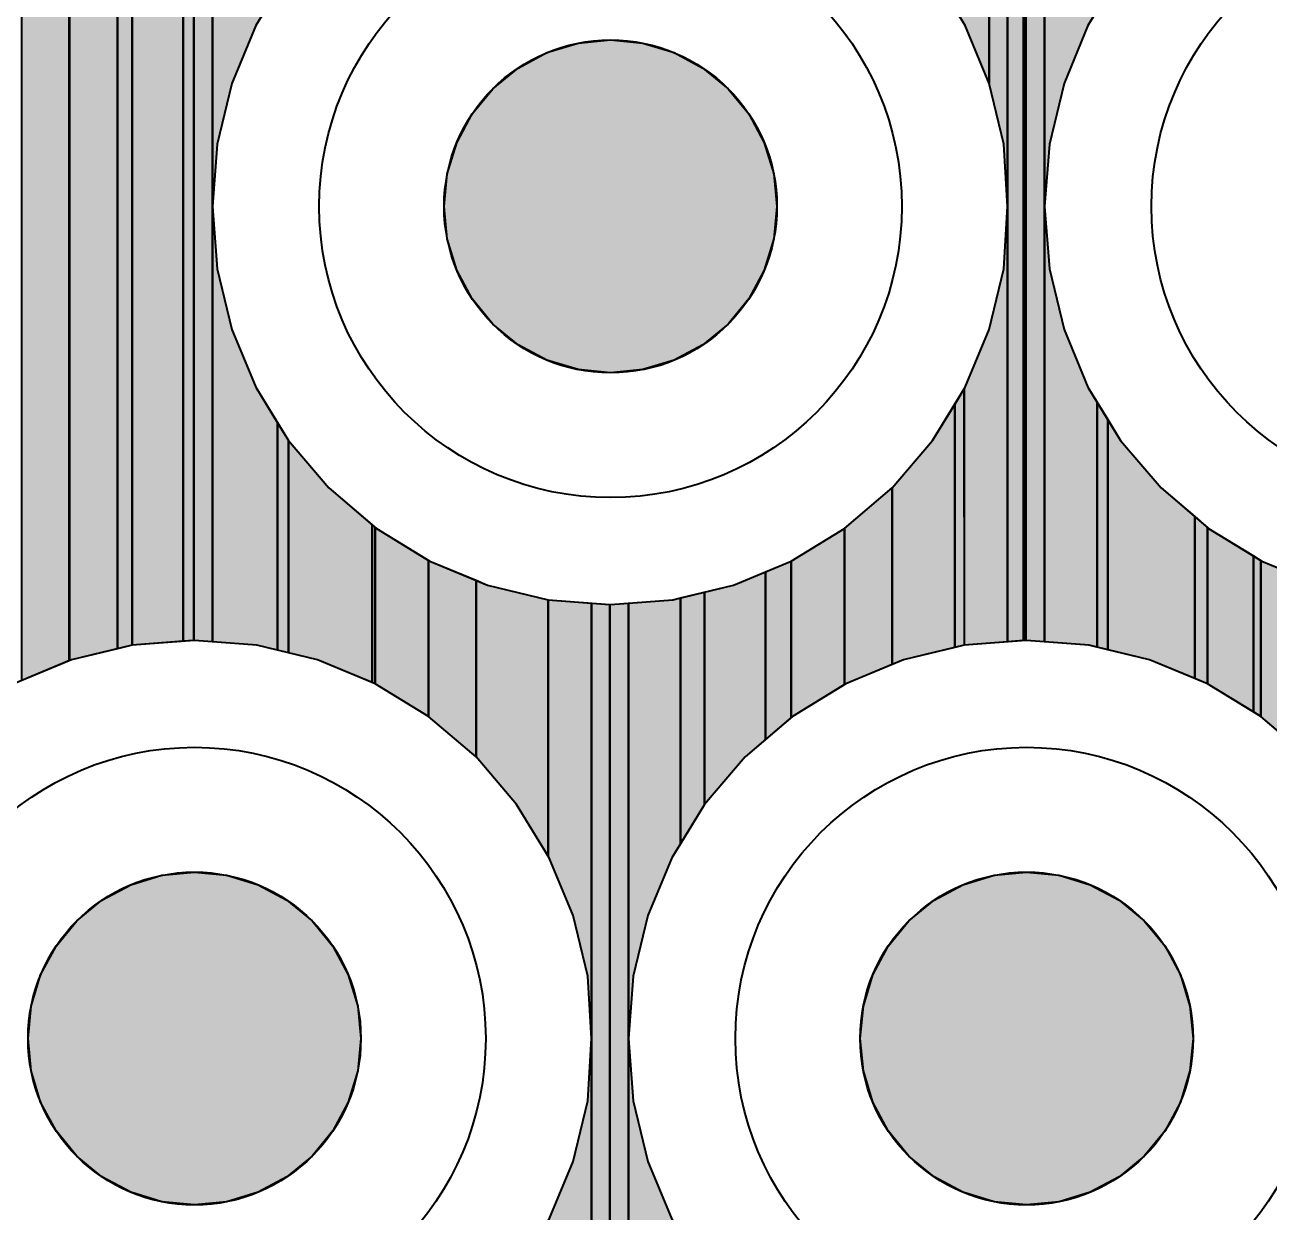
# Model space of a CAD drawing. Header units: millimetres. Extents: x 3.8 to 71.6, y 3.7 to 38.5.
# Drawn here: x 29.293 to 32.283, y 18.563 to 21.416 of the extents above; entities that cross this region are included whole.
import ezdxf

# ---------------------------------------------------------------- set-up
doc = ezdxf.new("R2010")
doc.units = ezdxf.units.MM
for name, color, linetype in [('bottom_copper', 7, 'Continuous'), ('drill_plated', 7, 'Continuous'), ('top_copper', 7, 'Continuous')]:
    doc.layers.add(name, color=color, linetype=linetype)

# ---------------------------------------------------------------- blocks, each defined once
blk = doc.blocks.new('Block11286')
at = {"layer": 'bottom_copper', "lineweight": 40}
for points in [[(-0.1043, 15.8072), (-0.1474, 15.8106), (-0.1489, 15.8105), (-0.1489, 22.0576), (-0.1043, 22.0469), (-0.1043, 15.8072)], [(0.0225, 17.3249), (0, 17.2881), (-0.0575, 17.1494), (-0.0926, 17.0034), (-0.1043, 16.8537), (-0.1043, 22.0469), (-0.0771, 22.0404), (0.0023, 22.0341), (0.0225, 22.0357), (0.0225, 17.3249)], [(0.0225, 15.794), (0.0026, 15.7988), (-0.1043, 15.8072), (-0.1043, 16.8537), (-0.0926, 16.704), (-0.0575, 16.558), (0, 16.4193), (0.0225, 16.3825), (0.0225, 15.794)], [(0.287, 15.7063), (0.1483, 15.7638), (0.0225, 15.794), (0.0225, 16.3825), (0.0784, 16.2912), (0.1759, 16.177), (0.287, 16.0821), (0.287, 15.7063)], [(0.4151, 15.6279), (0.287, 15.7063), (0.287, 16.0821), (0.2901, 16.0795), (0.4151, 16.003), (0.4151, 15.6279)], [(0.5293, 15.5304), (0.4151, 15.6279), (0.4151, 16.003), (0.4182, 16.0011), (0.5293, 15.955), (0.5293, 15.5304)]]:
    blk.add_hatch(color=7, dxfattribs=at).paths.add_polyline_path(points, flags=0)
at = {"layer": 'bottom_copper', "color": 7, "lineweight": 40}
for points in [[(-0.1043, 15.8072), (-0.1474, 15.8106), (-0.1489, 15.8105), (-0.1489, 22.0576), (-0.1043, 22.0469), (-0.1043, 15.8072)], [(0.0225, 17.3249), (0, 17.2881), (-0.0575, 17.1494), (-0.0926, 17.0034), (-0.1043, 16.8537), (-0.1043, 22.0469), (-0.0771, 22.0404), (0.0023, 22.0341), (0.0225, 22.0357), (0.0225, 17.3249)], [(0.0225, 15.794), (0.0026, 15.7988), (-0.1043, 15.8072), (-0.1043, 16.8537), (-0.0926, 16.704), (-0.0575, 16.558), (0, 16.4193), (0.0225, 16.3825), (0.0225, 15.794)], [(0.287, 15.7063), (0.1483, 15.7638), (0.0225, 15.794), (0.0225, 16.3825), (0.0784, 16.2912), (0.1759, 16.177), (0.287, 16.0821), (0.287, 15.7063)], [(0.4151, 15.6279), (0.287, 15.7063), (0.287, 16.0821), (0.2901, 16.0795), (0.4151, 16.003), (0.4151, 15.6279)], [(0.5293, 15.5304), (0.4151, 15.6279), (0.4151, 16.003), (0.4182, 16.0011), (0.5293, 15.955), (0.5293, 15.5304)]]:
    blk.add_lwpolyline(points, close=True, dxfattribs=at)
blk = doc.blocks.new('Block12002')
at = {"layer": 'bottom_copper', "lineweight": 40}
for points in [[(0.867, 17.1494), (0.8095, 17.2881), (0.7311, 17.4162), (0.7311, 22.2016), (0.7466, 22.1834), (0.8072, 22.1317), (0.867, 22.095), (0.867, 17.1494)], [(0.9109, 16.8537), (0.9021, 17.0034), (0.867, 17.1494), (0.867, 22.095), (0.8756, 22.0897), (0.9109, 22.0751), (0.9109, 16.8537)], [(0.9494, 15.81), (0.9109, 15.807), (0.9109, 22.0751), (0.9494, 22.0591), (0.9494, 15.81)], [(0.9554, 15.8105), (0.9494, 15.81), (0.9494, 22.0591), (0.9554, 22.0576), (0.9554, 15.8105)], [(0.9109, 15.807), (0.8074, 15.7989), (0.8072, 16.4155), (0.8095, 16.4193), (0.867, 16.558), (0.9021, 16.704), (0.9109, 16.8537), (0.9109, 15.807)], [(0.8072, 15.7989), (0.6612, 15.7638), (0.6336, 15.7524), (0.6336, 16.177), (0.7311, 16.2912), (0.8072, 16.4155), (0.8072, 15.7989)], [(0.6336, 15.7524), (0.5225, 15.7063), (0.5194, 15.7044), (0.5194, 16.0795), (0.6336, 16.177), (0.6336, 15.7524)], [(0.5194, 15.7044), (0.3944, 15.6279), (0.3913, 15.6253), (0.3913, 16.0011), (0.5194, 16.0795), (0.5194, 15.7044)], [(0.3913, 15.6253), (0.2802, 15.5304), (0.1827, 15.4162), (0.1827, 15.9268), (0.2526, 15.9436), (0.3913, 16.0011), (0.3913, 15.6253)], [(0.1827, 15.4162), (0.1043, 15.2881), (0.0468, 15.1494), (0.0117, 15.0034), (0, 14.8537), (0, 15.9002), (0.1066, 15.9085), (0.1827, 15.9268), (0.1827, 15.4162)], [(0, 13.6072), (-0.0431, 13.6106), (-0.0446, 13.6105), (-0.0446, 15.8969), (-0.0431, 15.8968), (0, 15.9002), (0, 13.6072)], [(0.1827, 13.5806), (0.1066, 13.5989), (0, 13.6072), (0, 14.8537), (0.0117, 14.704), (0.0468, 14.558), (0.1043, 14.4193), (0.1827, 14.2912), (0.1827, 13.5806)]]:
    blk.add_hatch(color=7, dxfattribs=at).paths.add_polyline_path(points, flags=0)
at = {"layer": 'bottom_copper', "color": 7, "lineweight": 40}
for points in [[(0.867, 17.1494), (0.8095, 17.2881), (0.7311, 17.4162), (0.7311, 22.2016), (0.7466, 22.1834), (0.8072, 22.1317), (0.867, 22.095), (0.867, 17.1494)], [(0.9109, 16.8537), (0.9021, 17.0034), (0.867, 17.1494), (0.867, 22.095), (0.8756, 22.0897), (0.9109, 22.0751), (0.9109, 16.8537)], [(0.9494, 15.81), (0.9109, 15.807), (0.9109, 22.0751), (0.9494, 22.0591), (0.9494, 15.81)], [(0.9554, 15.8105), (0.9494, 15.81), (0.9494, 22.0591), (0.9554, 22.0576), (0.9554, 15.8105)], [(0.9109, 15.807), (0.8074, 15.7989), (0.8072, 16.4155), (0.8095, 16.4193), (0.867, 16.558), (0.9021, 16.704), (0.9109, 16.8537), (0.9109, 15.807)], [(0.8072, 15.7989), (0.6612, 15.7638), (0.6336, 15.7524), (0.6336, 16.177), (0.7311, 16.2912), (0.8072, 16.4155), (0.8072, 15.7989)], [(0.6336, 15.7524), (0.5225, 15.7063), (0.5194, 15.7044), (0.5194, 16.0795), (0.6336, 16.177), (0.6336, 15.7524)], [(0.5194, 15.7044), (0.3944, 15.6279), (0.3913, 15.6253), (0.3913, 16.0011), (0.5194, 16.0795), (0.5194, 15.7044)], [(0.3913, 15.6253), (0.2802, 15.5304), (0.1827, 15.4162), (0.1827, 15.9268), (0.2526, 15.9436), (0.3913, 16.0011), (0.3913, 15.6253)], [(0.1827, 15.4162), (0.1043, 15.2881), (0.0468, 15.1494), (0.0117, 15.0034), (0, 14.8537), (0, 15.9002), (0.1066, 15.9085), (0.1827, 15.9268), (0.1827, 15.4162)], [(0, 13.6072), (-0.0431, 13.6106), (-0.0446, 13.6105), (-0.0446, 15.8969), (-0.0431, 15.8968), (0, 15.9002), (0, 13.6072)], [(0.1827, 13.5806), (0.1066, 13.5989), (0, 13.6072), (0, 14.8537), (0.0117, 14.704), (0.0468, 14.558), (0.1043, 14.4193), (0.1827, 14.2912), (0.1827, 13.5806)]]:
    blk.add_lwpolyline(points, close=True, dxfattribs=at)
blk = doc.blocks.new('Block12874')
at = {"layer": 'bottom_copper', "lineweight": 40}
for points in [[(-0.1043, 15.8072), (-0.1474, 15.8106), (-0.1489, 15.8105), (-0.1489, 23.0552), (-0.1043, 23.0552), (-0.1043, 15.8072)], [(0.0784, 17.4162), (0, 17.2881), (-0.0575, 17.1494), (-0.0926, 17.0034), (-0.1043, 16.8537), (-0.1043, 23.0552), (0.0784, 23.0552), (0.0784, 17.4162)], [(0.0784, 15.7806), (0.0023, 15.7989), (-0.1043, 15.8072), (-0.1043, 16.8537), (-0.0926, 16.704), (-0.0575, 16.558), (0, 16.4193), (0.0784, 16.2912), (0.0784, 15.7806)], [(0.287, 15.7063), (0.1483, 15.7638), (0.0784, 15.7806), (0.0784, 16.2912), (0.1759, 16.177), (0.287, 16.0821), (0.287, 15.7063)], [(0.4151, 15.6279), (0.287, 15.7063), (0.287, 16.0821), (0.2901, 16.0795), (0.4151, 16.003), (0.4151, 15.6279)], [(0.5293, 15.5304), (0.4151, 15.6279), (0.4151, 16.003), (0.4182, 16.0011), (0.5293, 15.955), (0.5293, 15.5304)], [(0.7029, 15.2919), (0.6268, 15.4162), (0.5293, 15.5304), (0.5293, 15.955), (0.5569, 15.9436), (0.7029, 15.9085), (0.7029, 15.2919)], [(0.8066, 14.8537), (0.7978, 15.0034), (0.7627, 15.1494), (0.7052, 15.2881), (0.7029, 15.2919), (0.7029, 15.9085), (0.8066, 15.9004), (0.8066, 14.8537)], [(0.8511, 13.6105), (0.8066, 13.607), (0.8066, 15.9004), (0.8511, 15.8969), (0.8511, 13.6105)], [(0.8066, 13.607), (0.7029, 13.5989), (0.7029, 14.4155), (0.7052, 14.4193), (0.7627, 14.558), (0.7978, 14.704), (0.8066, 14.8537), (0.8066, 13.607)]]:
    blk.add_hatch(color=7, dxfattribs=at).paths.add_polyline_path(points, flags=0)
at = {"layer": 'bottom_copper', "color": 7, "lineweight": 40}
for points in [[(-0.1043, 15.8072), (-0.1474, 15.8106), (-0.1489, 15.8105), (-0.1489, 23.0552), (-0.1043, 23.0552), (-0.1043, 15.8072)], [(0.0784, 17.4162), (0, 17.2881), (-0.0575, 17.1494), (-0.0926, 17.0034), (-0.1043, 16.8537), (-0.1043, 23.0552), (0.0784, 23.0552), (0.0784, 17.4162)], [(0.0784, 15.7806), (0.0023, 15.7989), (-0.1043, 15.8072), (-0.1043, 16.8537), (-0.0926, 16.704), (-0.0575, 16.558), (0, 16.4193), (0.0784, 16.2912), (0.0784, 15.7806)], [(0.287, 15.7063), (0.1483, 15.7638), (0.0784, 15.7806), (0.0784, 16.2912), (0.1759, 16.177), (0.287, 16.0821), (0.287, 15.7063)], [(0.4151, 15.6279), (0.287, 15.7063), (0.287, 16.0821), (0.2901, 16.0795), (0.4151, 16.003), (0.4151, 15.6279)], [(0.5293, 15.5304), (0.4151, 15.6279), (0.4151, 16.003), (0.4182, 16.0011), (0.5293, 15.955), (0.5293, 15.5304)], [(0.7029, 15.2919), (0.6268, 15.4162), (0.5293, 15.5304), (0.5293, 15.955), (0.5569, 15.9436), (0.7029, 15.9085), (0.7029, 15.2919)], [(0.8066, 14.8537), (0.7978, 15.0034), (0.7627, 15.1494), (0.7052, 15.2881), (0.7029, 15.2919), (0.7029, 15.9085), (0.8066, 15.9004), (0.8066, 14.8537)], [(0.8511, 13.6105), (0.8066, 13.607), (0.8066, 15.9004), (0.8511, 15.8969), (0.8511, 13.6105)], [(0.8066, 13.607), (0.7029, 13.5989), (0.7029, 14.4155), (0.7052, 14.4193), (0.7627, 14.558), (0.7978, 14.704), (0.8066, 14.8537), (0.8066, 13.607)]]:
    blk.add_lwpolyline(points, close=True, dxfattribs=at)
blk = doc.blocks.new('Block14546')
at = {"layer": 'bottom_copper', "lineweight": 40}
for points in [[(6.5747, 15.762), (6.4597, 15.7143), (6.4597, 23.0552), (6.5747, 23.0552), (6.5747, 15.762)], [(6.6897, 15.7904), (6.579, 15.7638), (6.5747, 15.762), (6.5747, 23.0552), (6.6897, 23.0552), (6.6897, 15.7904)], [(6.8475, 15.8085), (6.725, 15.7989), (6.6897, 15.7904), (6.6897, 23.0552), (6.8475, 23.0552), (6.8475, 15.8085)], [(6.8732, 15.8105), (6.8475, 15.8085), (6.8475, 23.0552), (6.8732, 23.0552), (6.8732, 15.8105)]]:
    blk.add_hatch(color=7, dxfattribs=at).paths.add_polyline_path(points, flags=0)
at = {"layer": 'bottom_copper', "color": 7, "lineweight": 40}
for points in [[(6.5747, 15.762), (6.4597, 15.7143), (6.4597, 23.0552), (6.5747, 23.0552), (6.5747, 15.762)], [(6.6897, 15.7904), (6.579, 15.7638), (6.5747, 15.762), (6.5747, 23.0552), (6.6897, 23.0552), (6.6897, 15.7904)], [(6.8475, 15.8085), (6.725, 15.7989), (6.6897, 15.7904), (6.6897, 23.0552), (6.8475, 23.0552), (6.8475, 15.8085)], [(6.8732, 15.8105), (6.8475, 15.8085), (6.8475, 23.0552), (6.8732, 23.0552), (6.8732, 15.8105)]]:
    blk.add_lwpolyline(points, close=True, dxfattribs=at)
blk = doc.blocks.new('Block39306')
at = {"layer": 'top_copper', "lineweight": 40}
for points in [[(0.0749, 17.3655), (0.0275, 17.2881), (-0.03, 17.1494), (-0.0651, 17.0034), (-0.0768, 16.8537), (-0.0768, 24.2882), (0, 24.3538), (0.0749, 24.4415), (0.0749, 17.3655)], [(-0.0768, 15.8072), (-0.1199, 15.8106), (-0.1214, 15.8105), (-0.1214, 24.2582), (-0.0877, 24.2789), (-0.0768, 24.2882), (-0.0768, 15.8072)], [(0.0749, 15.7881), (0.0298, 15.7989), (-0.0768, 15.8072), (-0.0768, 16.8537), (-0.0651, 16.704), (-0.03, 16.558), (0.0275, 16.4193), (0.0749, 16.3419), (0.0749, 15.7881)], [(0.2841, 15.7189), (0.1758, 15.7638), (0.0749, 15.7881), (0.0749, 16.3419), (0.1059, 16.2912), (0.2034, 16.177), (0.2841, 16.1081), (0.2841, 15.7189)], [(0.425, 15.6387), (0.3145, 15.7063), (0.2841, 15.7189), (0.2841, 16.1081), (0.3176, 16.0795), (0.425, 16.0138), (0.425, 15.6387)], [(0.5568, 15.5304), (0.4426, 15.6279), (0.425, 15.6387), (0.425, 16.0138), (0.4457, 16.0011), (0.5568, 15.955), (0.5568, 15.5304)]]:
    blk.add_hatch(color=7, dxfattribs=at).paths.add_polyline_path(points, flags=0)
at = {"layer": 'top_copper', "color": 7, "lineweight": 40}
for points in [[(0.0749, 17.3655), (0.0275, 17.2881), (-0.03, 17.1494), (-0.0651, 17.0034), (-0.0768, 16.8537), (-0.0768, 24.2882), (0, 24.3538), (0.0749, 24.4415), (0.0749, 17.3655)], [(-0.0768, 15.8072), (-0.1199, 15.8106), (-0.1214, 15.8105), (-0.1214, 24.2582), (-0.0877, 24.2789), (-0.0768, 24.2882), (-0.0768, 15.8072)], [(0.0749, 15.7881), (0.0298, 15.7989), (-0.0768, 15.8072), (-0.0768, 16.8537), (-0.0651, 16.704), (-0.03, 16.558), (0.0275, 16.4193), (0.0749, 16.3419), (0.0749, 15.7881)], [(0.2841, 15.7189), (0.1758, 15.7638), (0.0749, 15.7881), (0.0749, 16.3419), (0.1059, 16.2912), (0.2034, 16.177), (0.2841, 16.1081), (0.2841, 15.7189)], [(0.425, 15.6387), (0.3145, 15.7063), (0.2841, 15.7189), (0.2841, 16.1081), (0.3176, 16.0795), (0.425, 16.0138), (0.425, 15.6387)], [(0.5568, 15.5304), (0.4426, 15.6279), (0.425, 15.6387), (0.425, 16.0138), (0.4457, 16.0011), (0.5568, 15.955), (0.5568, 15.5304)]]:
    blk.add_lwpolyline(points, close=True, dxfattribs=at)
blk = doc.blocks.new('Block40023')
at = {"layer": 'top_copper', "lineweight": 40}
for points in [[(0.9554, 15.8105), (0.9109, 15.807), (0.9109, 24.231), (0.9554, 24.2582), (0.9554, 15.8105)], [(0.9109, 16.8537), (0.9021, 17.0034), (0.867, 17.1494), (0.8095, 17.2881), (0.7841, 17.3296), (0.7841, 24.1744), (0.8907, 24.2186), (0.9109, 24.231), (0.9109, 16.8537)], [(0.9109, 15.807), (0.8072, 15.7989), (0.7841, 15.7933), (0.7841, 16.3778), (0.8095, 16.4193), (0.867, 16.558), (0.9021, 16.704), (0.9109, 16.8537), (0.9109, 15.807)], [(0.7841, 15.7933), (0.6612, 15.7638), (0.6336, 15.7524), (0.6336, 16.177), (0.7311, 16.2912), (0.7841, 16.3778), (0.7841, 15.7933)], [(0.6336, 15.7524), (0.5225, 15.7063), (0.5194, 15.7044), (0.5194, 16.0795), (0.6336, 16.177), (0.6336, 15.7524)], [(0.5194, 15.7044), (0.3944, 15.6279), (0.3297, 15.5727), (0.3297, 15.9756), (0.3913, 16.0011), (0.5194, 16.0795), (0.5194, 15.7044)], [(0.3297, 15.5727), (0.2802, 15.5304), (0.1827, 15.4162), (0.1247, 15.3214), (0.1247, 15.9129), (0.2526, 15.9436), (0.3297, 15.9756), (0.3297, 15.5727)], [(0.1247, 15.3214), (0.1043, 15.2881), (0.0468, 15.1494), (0.0117, 15.0034), (0, 14.8537), (0, 15.9002), (0.1066, 15.9085), (0.1247, 15.9129), (0.1247, 15.3214)], [(0, 13.6072), (-0.0431, 13.6106), (-0.0446, 13.6105), (-0.0446, 15.8969), (-0.0431, 15.8968), (0, 15.9002), (0, 13.6072)], [(0.1247, 13.5945), (0.1066, 13.5989), (0, 13.6072), (0, 14.8537), (0.0117, 14.704), (0.0468, 14.558), (0.1043, 14.4193), (0.1247, 14.386), (0.1247, 13.5945)]]:
    blk.add_hatch(color=7, dxfattribs=at).paths.add_polyline_path(points, flags=0)
at = {"layer": 'top_copper', "color": 7, "lineweight": 40}
for points in [[(0.9554, 15.8105), (0.9109, 15.807), (0.9109, 24.231), (0.9554, 24.2582), (0.9554, 15.8105)], [(0.9109, 16.8537), (0.9021, 17.0034), (0.867, 17.1494), (0.8095, 17.2881), (0.7841, 17.3296), (0.7841, 24.1744), (0.8907, 24.2186), (0.9109, 24.231), (0.9109, 16.8537)], [(0.9109, 15.807), (0.8072, 15.7989), (0.7841, 15.7933), (0.7841, 16.3778), (0.8095, 16.4193), (0.867, 16.558), (0.9021, 16.704), (0.9109, 16.8537), (0.9109, 15.807)], [(0.7841, 15.7933), (0.6612, 15.7638), (0.6336, 15.7524), (0.6336, 16.177), (0.7311, 16.2912), (0.7841, 16.3778), (0.7841, 15.7933)], [(0.6336, 15.7524), (0.5225, 15.7063), (0.5194, 15.7044), (0.5194, 16.0795), (0.6336, 16.177), (0.6336, 15.7524)], [(0.5194, 15.7044), (0.3944, 15.6279), (0.3297, 15.5727), (0.3297, 15.9756), (0.3913, 16.0011), (0.5194, 16.0795), (0.5194, 15.7044)], [(0.3297, 15.5727), (0.2802, 15.5304), (0.1827, 15.4162), (0.1247, 15.3214), (0.1247, 15.9129), (0.2526, 15.9436), (0.3297, 15.9756), (0.3297, 15.5727)], [(0.1247, 15.3214), (0.1043, 15.2881), (0.0468, 15.1494), (0.0117, 15.0034), (0, 14.8537), (0, 15.9002), (0.1066, 15.9085), (0.1247, 15.9129), (0.1247, 15.3214)], [(0, 13.6072), (-0.0431, 13.6106), (-0.0446, 13.6105), (-0.0446, 15.8969), (-0.0431, 15.8968), (0, 15.9002), (0, 13.6072)], [(0.1247, 13.5945), (0.1066, 13.5989), (0, 13.6072), (0, 14.8537), (0.0117, 14.704), (0.0468, 14.558), (0.1043, 14.4193), (0.1247, 14.386), (0.1247, 13.5945)]]:
    blk.add_lwpolyline(points, close=True, dxfattribs=at)
blk = doc.blocks.new('Block40884')
at = {"layer": 'top_copper', "lineweight": 40}
for points in [[(0, 15.7989), (-0.146, 15.7638), (-0.1514, 15.7616), (-0.1514, 24.7378), (-0.0825, 24.6789), (0, 24.6283), (0, 15.7989)], [(0.1225, 15.8085), (0, 15.7989), (0, 24.6283), (0.0159, 24.6186), (0.1225, 24.5744), (0.1225, 15.8085)], [(0.1928, 15.8072), (0.1497, 15.8106), (0.1225, 15.8085), (0.1225, 24.5744), (0.1928, 24.5575), (0.1928, 15.8072)], [(0.3497, 17.374), (0.2971, 17.2881), (0.2396, 17.1494), (0.2045, 17.0034), (0.1928, 16.8537), (0.1928, 24.5575), (0.2347, 24.5475), (0.3497, 24.5384), (0.3497, 17.374)], [(0.3497, 15.7868), (0.2994, 15.7989), (0.1928, 15.8072), (0.1928, 16.8537), (0.2045, 16.704), (0.2396, 16.558), (0.2971, 16.4193), (0.3497, 16.3334), (0.3497, 15.7868)], [(0.5769, 15.7093), (0.4454, 15.7638), (0.3497, 15.7868), (0.3497, 16.3334), (0.3755, 16.2912), (0.473, 16.177), (0.5769, 16.0883), (0.5769, 15.7093)], [(0.7122, 15.6279), (0.5841, 15.7063), (0.5769, 15.7093), (0.5769, 16.0883), (0.5872, 16.0795), (0.7122, 16.003), (0.7122, 15.6279)], [(0.8264, 15.5304), (0.7122, 15.6279), (0.7122, 16.003), (0.7153, 16.0011), (0.8264, 15.955), (0.8264, 15.5304)], [(1, 15.2919), (0.9239, 15.4162), (0.8264, 15.5304), (0.8264, 15.955), (0.854, 15.9436), (1, 15.9085), (1, 15.2919)], [(1.1037, 14.8537), (1.0949, 15.0034), (1.0598, 15.1494), (1.0023, 15.2881), (1, 15.2919), (1, 15.9085), (1.1037, 15.9004), (1.1037, 14.8537)], [(1.1482, 13.6105), (1.1037, 13.607), (1.1037, 15.9004), (1.1482, 15.8969), (1.1482, 13.6105)], [(1.1037, 13.607), (1, 13.5989), (1, 14.4155), (1.0023, 14.4193), (1.0598, 14.558), (1.0949, 14.704), (1.1037, 14.8537), (1.1037, 13.607)]]:
    blk.add_hatch(color=7, dxfattribs=at).paths.add_polyline_path(points, flags=0)
at = {"layer": 'top_copper', "color": 7, "lineweight": 40}
for points in [[(0, 15.7989), (-0.146, 15.7638), (-0.1514, 15.7616), (-0.1514, 24.7378), (-0.0825, 24.6789), (0, 24.6283), (0, 15.7989)], [(0.1225, 15.8085), (0, 15.7989), (0, 24.6283), (0.0159, 24.6186), (0.1225, 24.5744), (0.1225, 15.8085)], [(0.1928, 15.8072), (0.1497, 15.8106), (0.1225, 15.8085), (0.1225, 24.5744), (0.1928, 24.5575), (0.1928, 15.8072)], [(0.3497, 17.374), (0.2971, 17.2881), (0.2396, 17.1494), (0.2045, 17.0034), (0.1928, 16.8537), (0.1928, 24.5575), (0.2347, 24.5475), (0.3497, 24.5384), (0.3497, 17.374)], [(0.3497, 15.7868), (0.2994, 15.7989), (0.1928, 15.8072), (0.1928, 16.8537), (0.2045, 16.704), (0.2396, 16.558), (0.2971, 16.4193), (0.3497, 16.3334), (0.3497, 15.7868)], [(0.5769, 15.7093), (0.4454, 15.7638), (0.3497, 15.7868), (0.3497, 16.3334), (0.3755, 16.2912), (0.473, 16.177), (0.5769, 16.0883), (0.5769, 15.7093)], [(0.7122, 15.6279), (0.5841, 15.7063), (0.5769, 15.7093), (0.5769, 16.0883), (0.5872, 16.0795), (0.7122, 16.003), (0.7122, 15.6279)], [(0.8264, 15.5304), (0.7122, 15.6279), (0.7122, 16.003), (0.7153, 16.0011), (0.8264, 15.955), (0.8264, 15.5304)], [(1, 15.2919), (0.9239, 15.4162), (0.8264, 15.5304), (0.8264, 15.955), (0.854, 15.9436), (1, 15.9085), (1, 15.2919)], [(1.1037, 14.8537), (1.0949, 15.0034), (1.0598, 15.1494), (1.0023, 15.2881), (1, 15.2919), (1, 15.9085), (1.1037, 15.9004), (1.1037, 14.8537)], [(1.1482, 13.6105), (1.1037, 13.607), (1.1037, 15.9004), (1.1482, 15.8969), (1.1482, 13.6105)], [(1.1037, 13.607), (1, 13.5989), (1, 14.4155), (1.0023, 14.4193), (1.0598, 14.558), (1.0949, 14.704), (1.1037, 14.8537), (1.1037, 13.607)]]:
    blk.add_lwpolyline(points, close=True, dxfattribs=at)
blk = doc.blocks.new('Block43990')
at = {"layer": 'top_copper', "lineweight": 40}
blk.add_hatch(color=7, dxfattribs=at).paths.add_polyline_path([(23.1355, 15.7616), (23.0216, 15.7143), (23.0216, 24.8745), (23.0418, 24.8415), (23.1167, 24.7538), (23.1355, 24.7378), (23.1355, 15.7616)], flags=0)
at = {"layer": 'top_copper', "color": 7, "lineweight": 40}
blk.add_lwpolyline([(23.1355, 15.7616), (23.0216, 15.7143), (23.0216, 24.8745), (23.0418, 24.8415), (23.1167, 24.7538), (23.1355, 24.7378), (23.1355, 15.7616)], close=True, dxfattribs=at)

msp = doc.modelspace()

# ---------------------------------------------------------------- hatches: boundary and pattern name
at = {"layer": 'bottom_copper', "lineweight": 40}
for points in [[(31.0923, 20.902), (31.0696, 20.8269), (31.0326, 20.7578), (30.9828, 20.6972), (30.9222, 20.6474), (30.8531, 20.6104), (30.778, 20.5877), (30.7, 20.58), (30.622, 20.5877), (30.5469, 20.6104), (30.4778, 20.6474), (30.4172, 20.6972), (30.3674, 20.7578), (30.3304, 20.8269), (30.3077, 20.902), (30.3, 20.98), (30.3077, 21.058), (30.3304, 21.1331), (30.3674, 21.2022), (30.4172, 21.2628), (30.4778, 21.3126), (30.5469, 21.3496), (30.622, 21.3723), (30.7, 21.38), (30.778, 21.3723), (30.8531, 21.3496), (30.9222, 21.3126), (30.9828, 21.2628), (31.0326, 21.2022), (31.0696, 21.1331), (31.0923, 21.058), (31.1, 20.98), (31.0923, 20.902)], [(30.0923, 18.902), (30.0696, 18.8269), (30.0326, 18.7578), (29.9828, 18.6972), (29.9222, 18.6474), (29.8531, 18.6104), (29.778, 18.5877), (29.7, 18.58), (29.622, 18.5877), (29.5469, 18.6104), (29.4778, 18.6474), (29.4172, 18.6972), (29.3674, 18.7578), (29.3304, 18.8269), (29.3077, 18.902), (29.3, 18.98), (29.3077, 19.058), (29.3304, 19.1331), (29.3674, 19.2022), (29.4172, 19.2628), (29.4778, 19.3126), (29.5469, 19.3496), (29.622, 19.3723), (29.7, 19.38), (29.778, 19.3723), (29.8531, 19.3496), (29.9222, 19.3126), (29.9828, 19.2628), (30.0326, 19.2022), (30.0696, 19.1331), (30.0923, 19.058), (30.1, 18.98), (30.0923, 18.902)], [(32.0923, 18.902), (32.0696, 18.8269), (32.0326, 18.7578), (31.9828, 18.6972), (31.9222, 18.6474), (31.8531, 18.6104), (31.778, 18.5877), (31.7, 18.58), (31.622, 18.5877), (31.5469, 18.6104), (31.4778, 18.6474), (31.4172, 18.6972), (31.3674, 18.7578), (31.3304, 18.8269), (31.3077, 18.902), (31.3, 18.98), (31.3077, 19.058), (31.3304, 19.1331), (31.3674, 19.2022), (31.4172, 19.2628), (31.4778, 19.3126), (31.5469, 19.3496), (31.622, 19.3723), (31.7, 19.38), (31.778, 19.3723), (31.8531, 19.3496), (31.9222, 19.3126), (31.9828, 19.2628), (32.0326, 19.2022), (32.0696, 19.1331), (32.0923, 19.058), (32.1, 18.98), (32.0923, 18.902)]]:
    msp.add_hatch(color=7, dxfattribs=at).paths.add_polyline_path(points, flags=0)
at = {"layer": 'drill_plated', "lineweight": 40}
for points in [[(31.0923, 20.902), (31.0696, 20.8269), (31.0326, 20.7578), (30.9828, 20.6972), (30.9222, 20.6474), (30.8531, 20.6104), (30.778, 20.5877), (30.7, 20.58), (30.622, 20.5877), (30.5469, 20.6104), (30.4778, 20.6474), (30.4172, 20.6972), (30.3674, 20.7578), (30.3304, 20.8269), (30.3077, 20.902), (30.3, 20.98), (30.3077, 21.058), (30.3304, 21.1331), (30.3674, 21.2022), (30.4172, 21.2628), (30.4778, 21.3126), (30.5469, 21.3496), (30.622, 21.3723), (30.7, 21.38), (30.778, 21.3723), (30.8531, 21.3496), (30.9222, 21.3126), (30.9828, 21.2628), (31.0326, 21.2022), (31.0696, 21.1331), (31.0923, 21.058), (31.1, 20.98), (31.0923, 20.902)], [(30.0923, 18.902), (30.0696, 18.8269), (30.0326, 18.7578), (29.9828, 18.6972), (29.9222, 18.6474), (29.8531, 18.6104), (29.778, 18.5877), (29.7, 18.58), (29.622, 18.5877), (29.5469, 18.6104), (29.4778, 18.6474), (29.4172, 18.6972), (29.3674, 18.7578), (29.3304, 18.8269), (29.3077, 18.902), (29.3, 18.98), (29.3077, 19.058), (29.3304, 19.1331), (29.3674, 19.2022), (29.4172, 19.2628), (29.4778, 19.3126), (29.5469, 19.3496), (29.622, 19.3723), (29.7, 19.38), (29.778, 19.3723), (29.8531, 19.3496), (29.9222, 19.3126), (29.9828, 19.2628), (30.0326, 19.2022), (30.0696, 19.1331), (30.0923, 19.058), (30.1, 18.98), (30.0923, 18.902)], [(32.0923, 18.902), (32.0696, 18.8269), (32.0326, 18.7578), (31.9828, 18.6972), (31.9222, 18.6474), (31.8531, 18.6104), (31.778, 18.5877), (31.7, 18.58), (31.622, 18.5877), (31.5469, 18.6104), (31.4778, 18.6474), (31.4172, 18.6972), (31.3674, 18.7578), (31.3304, 18.8269), (31.3077, 18.902), (31.3, 18.98), (31.3077, 19.058), (31.3304, 19.1331), (31.3674, 19.2022), (31.4172, 19.2628), (31.4778, 19.3126), (31.5469, 19.3496), (31.622, 19.3723), (31.7, 19.38), (31.778, 19.3723), (31.8531, 19.3496), (31.9222, 19.3126), (31.9828, 19.2628), (32.0326, 19.2022), (32.0696, 19.1331), (32.0923, 19.058), (32.1, 18.98), (32.0923, 18.902)]]:
    msp.add_hatch(color=7, dxfattribs=at).paths.add_polyline_path(points, flags=0)
at = {"layer": 'top_copper', "lineweight": 40}
for points in [[(31.0923, 20.902), (31.0696, 20.8269), (31.0326, 20.7578), (30.9828, 20.6972), (30.9222, 20.6474), (30.8531, 20.6104), (30.778, 20.5877), (30.7, 20.58), (30.622, 20.5877), (30.5469, 20.6104), (30.4778, 20.6474), (30.4172, 20.6972), (30.3674, 20.7578), (30.3304, 20.8269), (30.3077, 20.902), (30.3, 20.98), (30.3077, 21.058), (30.3304, 21.1331), (30.3674, 21.2022), (30.4172, 21.2628), (30.4778, 21.3126), (30.5469, 21.3496), (30.622, 21.3723), (30.7, 21.38), (30.778, 21.3723), (30.8531, 21.3496), (30.9222, 21.3126), (30.9828, 21.2628), (31.0326, 21.2022), (31.0696, 21.1331), (31.0923, 21.058), (31.1, 20.98), (31.0923, 20.902)], [(30.0923, 18.902), (30.0696, 18.8269), (30.0326, 18.7578), (29.9828, 18.6972), (29.9222, 18.6474), (29.8531, 18.6104), (29.778, 18.5877), (29.7, 18.58), (29.622, 18.5877), (29.5469, 18.6104), (29.4778, 18.6474), (29.4172, 18.6972), (29.3674, 18.7578), (29.3304, 18.8269), (29.3077, 18.902), (29.3, 18.98), (29.3077, 19.058), (29.3304, 19.1331), (29.3674, 19.2022), (29.4172, 19.2628), (29.4778, 19.3126), (29.5469, 19.3496), (29.622, 19.3723), (29.7, 19.38), (29.778, 19.3723), (29.8531, 19.3496), (29.9222, 19.3126), (29.9828, 19.2628), (30.0326, 19.2022), (30.0696, 19.1331), (30.0923, 19.058), (30.1, 18.98), (30.0923, 18.902)], [(32.0923, 18.902), (32.0696, 18.8269), (32.0326, 18.7578), (31.9828, 18.6972), (31.9222, 18.6474), (31.8531, 18.6104), (31.778, 18.5877), (31.7, 18.58), (31.622, 18.5877), (31.5469, 18.6104), (31.4778, 18.6474), (31.4172, 18.6972), (31.3674, 18.7578), (31.3304, 18.8269), (31.3077, 18.902), (31.3, 18.98), (31.3077, 19.058), (31.3304, 19.1331), (31.3674, 19.2022), (31.4172, 19.2628), (31.4778, 19.3126), (31.5469, 19.3496), (31.622, 19.3723), (31.7, 19.38), (31.778, 19.3723), (31.8531, 19.3496), (31.9222, 19.3126), (31.9828, 19.2628), (32.0326, 19.2022), (32.0696, 19.1331), (32.0923, 19.058), (32.1, 18.98), (32.0923, 18.902)]]:
    msp.add_hatch(color=7, dxfattribs=at).paths.add_polyline_path(points, flags=0)

# ---------------------------------------------------------------- linework, layer by layer
at = {"layer": 'bottom_copper', "color": 7, "lineweight": 40}
for p, q in [((29.6985, 19.9368), (29.6985, 27.1815)), ((29.6985, 27.1815), (29.6985, 19.9368)), ((31.6985, 19.9368), (31.6985, 26.1839)), ((31.6985, 26.1839), (31.6985, 19.9368)), ((29.9258, 21.5425), (29.8474, 21.4144)), ((31.5526, 21.4144), (31.4742, 21.5425)), ((31.9258, 21.5425), (31.8474, 21.4144)), ((29.8474, 21.4144), (29.7899, 21.2757)), ((31.6101, 21.2757), (31.5526, 21.4144)), ((31.8474, 21.4144), (31.7899, 21.2757)), ((29.7899, 21.2757), (29.7548, 21.1297)), ((31.6452, 21.1297), (31.6101, 21.2757)), ((31.7899, 21.2757), (31.7548, 21.1297)), ((29.7548, 21.1297), (29.7431, 20.98)), ((31.654, 20.98), (31.6452, 21.1297)), ((31.7548, 21.1297), (31.7431, 20.98)), ((29.7431, 20.98), (29.7548, 20.8303)), ((31.6452, 20.8303), (31.654, 20.98)), ((31.7431, 20.98), (31.7548, 20.8303)), ((29.7548, 20.8303), (29.7899, 20.6843)), ((31.6101, 20.6843), (31.6452, 20.8303)), ((31.7548, 20.8303), (31.7899, 20.6843)), ((29.7899, 20.6843), (29.8474, 20.5456)), ((31.5526, 20.5456), (31.6101, 20.6843)), ((31.7899, 20.6843), (31.8474, 20.5456)), ((29.8474, 20.5456), (29.9258, 20.4175)), ((31.4742, 20.4175), (31.5526, 20.5456)), ((31.8474, 20.5456), (31.9258, 20.4175)), ((29.9258, 20.4175), (30.0233, 20.3033)), ((31.3767, 20.3033), (31.4742, 20.4175)), ((31.9258, 20.4175), (32.0233, 20.3033)), ((30.0233, 20.3033), (30.1375, 20.2058)), ((31.2625, 20.2058), (31.3767, 20.3033)), ((32.0233, 20.3033), (32.1375, 20.2058)), ((30.1375, 20.2058), (30.2656, 20.1274)), ((31.1344, 20.1274), (31.2625, 20.2058)), ((32.1375, 20.2058), (32.2656, 20.1274)), ((30.2656, 20.1274), (30.4043, 20.0699)), ((30.9957, 20.0699), (31.1344, 20.1274)), ((32.2656, 20.1274), (32.4043, 20.0699)), ((30.4043, 20.0699), (30.5503, 20.0348)), ((30.8497, 20.0348), (30.9957, 20.0699)), ((30.5503, 20.0348), (30.6985, 20.0232)), ((30.6985, 17.7368), (30.6985, 20.0232)), ((30.6985, 20.0232), (30.7, 20.0231)), ((30.6985, 20.0232), (30.6985, 17.7368)), ((30.7, 20.0231), (30.8497, 20.0348)), ((29.5503, 19.9252), (29.4043, 19.8901)), ((29.6985, 19.9368), (29.5503, 19.9252)), ((29.7, 19.9369), (29.6985, 19.9368)), ((29.8497, 19.9252), (29.7, 19.9369)), ((29.9957, 19.8901), (29.8497, 19.9252)), ((31.5503, 19.9252), (31.4043, 19.8901)), ((31.6985, 19.9368), (31.5503, 19.9252)), ((31.7, 19.9369), (31.6985, 19.9368)), ((31.8497, 19.9252), (31.7, 19.9369)), ((31.9957, 19.8901), (31.8497, 19.9252)), ((29.4043, 19.8901), (29.2656, 19.8326)), ((30.1344, 19.8326), (29.9957, 19.8901)), ((31.4043, 19.8901), (31.2656, 19.8326)), ((32.1344, 19.8326), (31.9957, 19.8901)), ((30.2625, 19.7542), (30.1344, 19.8326)), ((31.2656, 19.8326), (31.1375, 19.7542)), ((32.2625, 19.7542), (32.1344, 19.8326)), ((30.3767, 19.6567), (30.2625, 19.7542)), ((31.1375, 19.7542), (31.0233, 19.6567)), ((32.3767, 19.6567), (32.2625, 19.7542)), ((30.4742, 19.5425), (30.3767, 19.6567)), ((31.0233, 19.6567), (30.9258, 19.5425)), ((30.5526, 19.4144), (30.4742, 19.5425)), ((30.9258, 19.5425), (30.8474, 19.4144)), ((30.6101, 19.2757), (30.5526, 19.4144)), ((30.8474, 19.4144), (30.7899, 19.2757)), ((30.6452, 19.1297), (30.6101, 19.2757)), ((30.7899, 19.2757), (30.7548, 19.1297)), ((30.654, 18.98), (30.6452, 19.1297)), ((30.7548, 19.1297), (30.7431, 18.98)), ((30.6452, 18.8303), (30.654, 18.98)), ((30.7431, 18.98), (30.7548, 18.8303)), ((30.6101, 18.6843), (30.6452, 18.8303)), ((30.7548, 18.8303), (30.7899, 18.6843)), ((30.5526, 18.5456), (30.6101, 18.6843)), ((30.7899, 18.6843), (30.8474, 18.5456))]:
    msp.add_line(p, q, dxfattribs=at)
for points in [[(31.0923, 20.902), (31.0696, 20.8269), (31.0326, 20.7578), (30.9828, 20.6972), (30.9222, 20.6474), (30.8531, 20.6104), (30.778, 20.5877), (30.7, 20.58), (30.622, 20.5877), (30.5469, 20.6104), (30.4778, 20.6474), (30.4172, 20.6972), (30.3674, 20.7578), (30.3304, 20.8269), (30.3077, 20.902), (30.3, 20.98), (30.3077, 21.058), (30.3304, 21.1331), (30.3674, 21.2022), (30.4172, 21.2628), (30.4778, 21.3126), (30.5469, 21.3496), (30.622, 21.3723), (30.7, 21.38), (30.778, 21.3723), (30.8531, 21.3496), (30.9222, 21.3126), (30.9828, 21.2628), (31.0326, 21.2022), (31.0696, 21.1331), (31.0923, 21.058), (31.1, 20.98), (31.0923, 20.902)], [(30.0923, 18.902), (30.0696, 18.8269), (30.0326, 18.7578), (29.9828, 18.6972), (29.9222, 18.6474), (29.8531, 18.6104), (29.778, 18.5877), (29.7, 18.58), (29.622, 18.5877), (29.5469, 18.6104), (29.4778, 18.6474), (29.4172, 18.6972), (29.3674, 18.7578), (29.3304, 18.8269), (29.3077, 18.902), (29.3, 18.98), (29.3077, 19.058), (29.3304, 19.1331), (29.3674, 19.2022), (29.4172, 19.2628), (29.4778, 19.3126), (29.5469, 19.3496), (29.622, 19.3723), (29.7, 19.38), (29.778, 19.3723), (29.8531, 19.3496), (29.9222, 19.3126), (29.9828, 19.2628), (30.0326, 19.2022), (30.0696, 19.1331), (30.0923, 19.058), (30.1, 18.98), (30.0923, 18.902)], [(32.0923, 18.902), (32.0696, 18.8269), (32.0326, 18.7578), (31.9828, 18.6972), (31.9222, 18.6474), (31.8531, 18.6104), (31.778, 18.5877), (31.7, 18.58), (31.622, 18.5877), (31.5469, 18.6104), (31.4778, 18.6474), (31.4172, 18.6972), (31.3674, 18.7578), (31.3304, 18.8269), (31.3077, 18.902), (31.3, 18.98), (31.3077, 19.058), (31.3304, 19.1331), (31.3674, 19.2022), (31.4172, 19.2628), (31.4778, 19.3126), (31.5469, 19.3496), (31.622, 19.3723), (31.7, 19.38), (31.778, 19.3723), (31.8531, 19.3496), (31.9222, 19.3126), (31.9828, 19.2628), (32.0326, 19.2022), (32.0696, 19.1331), (32.0923, 19.058), (32.1, 18.98), (32.0923, 18.902)]]:
    msp.add_lwpolyline(points, close=True, dxfattribs=at)
for centre, major_axis in [((30.7, 20.98), (0.7, 0)), ((32.7, 20.98), (0.7, 0)), ((30.7, 20.98), (0.4, 0)), ((29.7, 18.98), (0.7, 0)), ((31.7, 18.98), (0.7, 0)), ((29.7, 18.98), (0.4, 0)), ((31.7, 18.98), (0.4, 0))]:
    msp.add_ellipse(centre, major_axis=major_axis, ratio=1, dxfattribs=at)
at = {"layer": 'drill_plated', "color": 7, "lineweight": 40}
for points in [[(31.0923, 20.902), (31.0696, 20.8269), (31.0326, 20.7578), (30.9828, 20.6972), (30.9222, 20.6474), (30.8531, 20.6104), (30.778, 20.5877), (30.7, 20.58), (30.622, 20.5877), (30.5469, 20.6104), (30.4778, 20.6474), (30.4172, 20.6972), (30.3674, 20.7578), (30.3304, 20.8269), (30.3077, 20.902), (30.3, 20.98), (30.3077, 21.058), (30.3304, 21.1331), (30.3674, 21.2022), (30.4172, 21.2628), (30.4778, 21.3126), (30.5469, 21.3496), (30.622, 21.3723), (30.7, 21.38), (30.778, 21.3723), (30.8531, 21.3496), (30.9222, 21.3126), (30.9828, 21.2628), (31.0326, 21.2022), (31.0696, 21.1331), (31.0923, 21.058), (31.1, 20.98), (31.0923, 20.902)], [(30.0923, 18.902), (30.0696, 18.8269), (30.0326, 18.7578), (29.9828, 18.6972), (29.9222, 18.6474), (29.8531, 18.6104), (29.778, 18.5877), (29.7, 18.58), (29.622, 18.5877), (29.5469, 18.6104), (29.4778, 18.6474), (29.4172, 18.6972), (29.3674, 18.7578), (29.3304, 18.8269), (29.3077, 18.902), (29.3, 18.98), (29.3077, 19.058), (29.3304, 19.1331), (29.3674, 19.2022), (29.4172, 19.2628), (29.4778, 19.3126), (29.5469, 19.3496), (29.622, 19.3723), (29.7, 19.38), (29.778, 19.3723), (29.8531, 19.3496), (29.9222, 19.3126), (29.9828, 19.2628), (30.0326, 19.2022), (30.0696, 19.1331), (30.0923, 19.058), (30.1, 18.98), (30.0923, 18.902)], [(32.0923, 18.902), (32.0696, 18.8269), (32.0326, 18.7578), (31.9828, 18.6972), (31.9222, 18.6474), (31.8531, 18.6104), (31.778, 18.5877), (31.7, 18.58), (31.622, 18.5877), (31.5469, 18.6104), (31.4778, 18.6474), (31.4172, 18.6972), (31.3674, 18.7578), (31.3304, 18.8269), (31.3077, 18.902), (31.3, 18.98), (31.3077, 19.058), (31.3304, 19.1331), (31.3674, 19.2022), (31.4172, 19.2628), (31.4778, 19.3126), (31.5469, 19.3496), (31.622, 19.3723), (31.7, 19.38), (31.778, 19.3723), (31.8531, 19.3496), (31.9222, 19.3126), (31.9828, 19.2628), (32.0326, 19.2022), (32.0696, 19.1331), (32.0923, 19.058), (32.1, 18.98), (32.0923, 18.902)]]:
    msp.add_lwpolyline(points, close=True, dxfattribs=at)
for centre in [(30.7, 20.98), (29.7, 18.98), (31.7, 18.98)]:
    msp.add_ellipse(centre, major_axis=(0.4, 0), ratio=1, dxfattribs=at)
at = {"layer": 'top_copper', "color": 7, "lineweight": 40}
for p, q in [((29.3989, 19.8879), (29.3989, 28.8641)), ((29.3989, 28.8641), (29.3989, 19.8879)), ((31.6985, 19.9368), (31.6985, 28.3845)), ((31.6985, 28.3845), (31.6985, 19.9368)), ((29.9258, 21.5425), (29.8474, 21.4144)), ((31.5526, 21.4144), (31.4742, 21.5425)), ((31.9258, 21.5425), (31.8474, 21.4144)), ((29.8474, 21.4144), (29.7899, 21.2757)), ((31.6101, 21.2757), (31.5526, 21.4144)), ((31.8474, 21.4144), (31.7899, 21.2757)), ((29.7899, 21.2757), (29.7548, 21.1297)), ((31.6452, 21.1297), (31.6101, 21.2757)), ((31.7899, 21.2757), (31.7548, 21.1297)), ((29.7548, 21.1297), (29.7431, 20.98)), ((31.654, 20.98), (31.6452, 21.1297)), ((31.7548, 21.1297), (31.7431, 20.98)), ((29.7431, 20.98), (29.7548, 20.8303)), ((31.6452, 20.8303), (31.654, 20.98)), ((31.7431, 20.98), (31.7548, 20.8303)), ((29.7548, 20.8303), (29.7899, 20.6843)), ((31.6101, 20.6843), (31.6452, 20.8303)), ((31.7548, 20.8303), (31.7899, 20.6843)), ((29.7899, 20.6843), (29.8474, 20.5456)), ((31.5526, 20.5456), (31.6101, 20.6843)), ((31.7899, 20.6843), (31.8474, 20.5456)), ((29.8474, 20.5456), (29.9258, 20.4175)), ((31.4742, 20.4175), (31.5526, 20.5456)), ((31.8474, 20.5456), (31.9258, 20.4175)), ((29.9258, 20.4175), (30.0233, 20.3033)), ((31.3767, 20.3033), (31.4742, 20.4175)), ((31.9258, 20.4175), (32.0233, 20.3033)), ((30.0233, 20.3033), (30.1375, 20.2058)), ((31.2625, 20.2058), (31.3767, 20.3033)), ((32.0233, 20.3033), (32.1375, 20.2058)), ((30.1375, 20.2058), (30.2656, 20.1274)), ((31.1344, 20.1274), (31.2625, 20.2058)), ((32.1375, 20.2058), (32.2656, 20.1274)), ((30.2656, 20.1274), (30.4043, 20.0699)), ((30.9957, 20.0699), (31.1344, 20.1274)), ((32.2656, 20.1274), (32.4043, 20.0699)), ((30.4043, 20.0699), (30.5503, 20.0348)), ((30.8497, 20.0348), (30.9957, 20.0699)), ((30.5503, 20.0348), (30.6985, 20.0232)), ((30.6985, 17.7368), (30.6985, 20.0232)), ((30.6985, 20.0232), (30.7, 20.0231)), ((30.6985, 20.0232), (30.6985, 17.7368)), ((30.7, 20.0231), (30.8497, 20.0348)), ((29.5503, 19.9252), (29.4043, 19.8901)), ((29.7, 19.9369), (29.5503, 19.9252)), ((29.8497, 19.9252), (29.7, 19.9369)), ((29.9957, 19.8901), (29.8497, 19.9252)), ((31.5503, 19.9252), (31.4043, 19.8901)), ((31.6985, 19.9368), (31.5503, 19.9252)), ((31.7, 19.9369), (31.6985, 19.9368)), ((31.8497, 19.9252), (31.7, 19.9369)), ((31.9957, 19.8901), (31.8497, 19.9252)), ((29.3989, 19.8879), (29.2656, 19.8326)), ((29.4043, 19.8901), (29.3989, 19.8879)), ((30.1344, 19.8326), (29.9957, 19.8901)), ((31.4043, 19.8901), (31.2656, 19.8326)), ((32.1344, 19.8326), (31.9957, 19.8901)), ((30.2625, 19.7542), (30.1344, 19.8326)), ((31.2656, 19.8326), (31.1375, 19.7542)), ((32.2625, 19.7542), (32.1344, 19.8326)), ((30.3767, 19.6567), (30.2625, 19.7542)), ((31.1375, 19.7542), (31.0233, 19.6567)), ((32.3767, 19.6567), (32.2625, 19.7542)), ((30.4742, 19.5425), (30.3767, 19.6567)), ((31.0233, 19.6567), (30.9258, 19.5425)), ((30.5526, 19.4144), (30.4742, 19.5425)), ((30.9258, 19.5425), (30.8474, 19.4144)), ((30.6101, 19.2757), (30.5526, 19.4144)), ((30.8474, 19.4144), (30.7899, 19.2757)), ((30.6452, 19.1297), (30.6101, 19.2757)), ((30.7899, 19.2757), (30.7548, 19.1297)), ((30.654, 18.98), (30.6452, 19.1297)), ((30.7548, 19.1297), (30.7431, 18.98)), ((30.6452, 18.8303), (30.654, 18.98)), ((30.7431, 18.98), (30.7548, 18.8303)), ((30.6101, 18.6843), (30.6452, 18.8303)), ((30.7548, 18.8303), (30.7899, 18.6843)), ((30.5526, 18.5456), (30.6101, 18.6843)), ((30.7899, 18.6843), (30.8474, 18.5456))]:
    msp.add_line(p, q, dxfattribs=at)
for points in [[(31.0923, 20.902), (31.0696, 20.8269), (31.0326, 20.7578), (30.9828, 20.6972), (30.9222, 20.6474), (30.8531, 20.6104), (30.778, 20.5877), (30.7, 20.58), (30.622, 20.5877), (30.5469, 20.6104), (30.4778, 20.6474), (30.4172, 20.6972), (30.3674, 20.7578), (30.3304, 20.8269), (30.3077, 20.902), (30.3, 20.98), (30.3077, 21.058), (30.3304, 21.1331), (30.3674, 21.2022), (30.4172, 21.2628), (30.4778, 21.3126), (30.5469, 21.3496), (30.622, 21.3723), (30.7, 21.38), (30.778, 21.3723), (30.8531, 21.3496), (30.9222, 21.3126), (30.9828, 21.2628), (31.0326, 21.2022), (31.0696, 21.1331), (31.0923, 21.058), (31.1, 20.98), (31.0923, 20.902)], [(30.0923, 18.902), (30.0696, 18.8269), (30.0326, 18.7578), (29.9828, 18.6972), (29.9222, 18.6474), (29.8531, 18.6104), (29.778, 18.5877), (29.7, 18.58), (29.622, 18.5877), (29.5469, 18.6104), (29.4778, 18.6474), (29.4172, 18.6972), (29.3674, 18.7578), (29.3304, 18.8269), (29.3077, 18.902), (29.3, 18.98), (29.3077, 19.058), (29.3304, 19.1331), (29.3674, 19.2022), (29.4172, 19.2628), (29.4778, 19.3126), (29.5469, 19.3496), (29.622, 19.3723), (29.7, 19.38), (29.778, 19.3723), (29.8531, 19.3496), (29.9222, 19.3126), (29.9828, 19.2628), (30.0326, 19.2022), (30.0696, 19.1331), (30.0923, 19.058), (30.1, 18.98), (30.0923, 18.902)], [(32.0923, 18.902), (32.0696, 18.8269), (32.0326, 18.7578), (31.9828, 18.6972), (31.9222, 18.6474), (31.8531, 18.6104), (31.778, 18.5877), (31.7, 18.58), (31.622, 18.5877), (31.5469, 18.6104), (31.4778, 18.6474), (31.4172, 18.6972), (31.3674, 18.7578), (31.3304, 18.8269), (31.3077, 18.902), (31.3, 18.98), (31.3077, 19.058), (31.3304, 19.1331), (31.3674, 19.2022), (31.4172, 19.2628), (31.4778, 19.3126), (31.5469, 19.3496), (31.622, 19.3723), (31.7, 19.38), (31.778, 19.3723), (31.8531, 19.3496), (31.9222, 19.3126), (31.9828, 19.2628), (32.0326, 19.2022), (32.0696, 19.1331), (32.0923, 19.058), (32.1, 18.98), (32.0923, 18.902)]]:
    msp.add_lwpolyline(points, close=True, dxfattribs=at)
for centre, major_axis in [((30.7, 20.98), (0.7, 0)), ((32.7, 20.98), (0.7, 0)), ((30.7, 20.98), (0.4, 0)), ((29.7, 18.98), (0.7, 0)), ((31.7, 18.98), (0.7, 0)), ((29.7, 18.98), (0.4, 0)), ((31.7, 18.98), (0.4, 0))]:
    msp.add_ellipse(centre, major_axis=major_axis, ratio=1, dxfattribs=at)

# ---------------------------------------------------------------- block references
at = {"layer": 'bottom_copper'}
for name, p in [('Block14546', (22.8253, 4.1263)), ('Block12874', (29.8474, 4.1263)), ('Block12002', (30.7431, 4.1263)), ('Block11286', (31.8474, 4.1263))]:
    msp.add_blockref(name, p, dxfattribs=at)
at = {"layer": 'top_copper'}
for name, p in [('Block43990', (6.2634, 4.1263)), ('Block40884', (29.5503, 4.1263)), ('Block39306', (31.8199, 4.1263)), ('Block40023', (30.7431, 4.1263))]:
    msp.add_blockref(name, p, dxfattribs=at)

doc.saveas('drawing.dxf')
